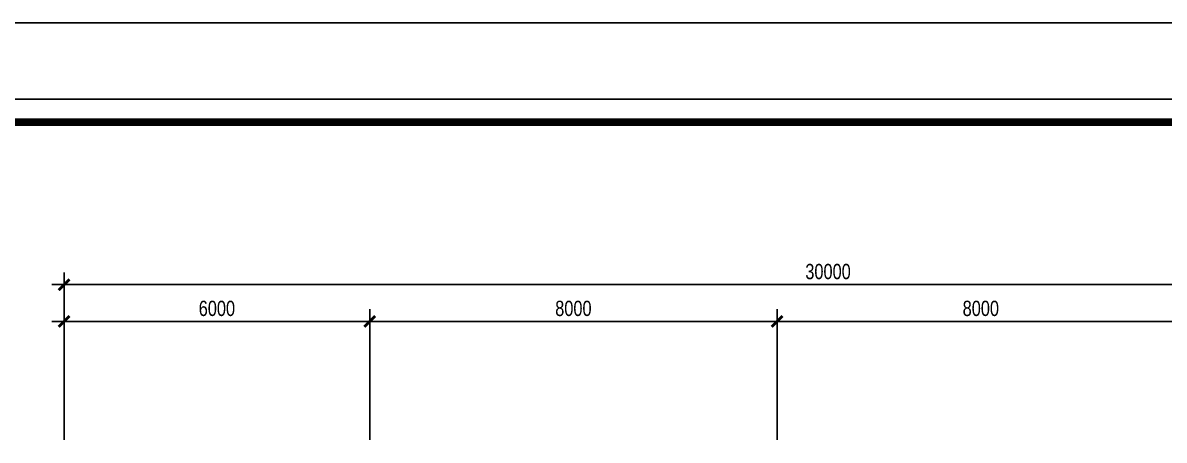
# Model space of a CAD drawing. Header units: metres. Extents: x 352651 to 1421851, y -87441 to -24441.
# Drawn here: x 1262872 to 1285283, y -32629 to -24441 of the extents above; entities that cross this region are included whole.
import ezdxf

# ---------------------------------------------------------------- set-up
doc = ezdxf.new("R2010")
doc.units = ezdxf.units.M
doc.header["$LTSCALE"] = 300
doc.header["$MEASUREMENT"] = 0
doc.header["$PDMODE"] = 2
doc.linetypes.add('DASHED2', pattern=[0.375, 0.25, -0.125])
doc.layers.get('0').update_dxf_attribs({"linetype": 'CONTINUOUS'})
doc.layers.get('Defpoints').update_dxf_attribs({"linetype": 'CONTINUOUS'})
for name, color, linetype in [('DIM', 1, 'CONTINUOUS'), ('HATCH', 145, 'CONTINUOUS'), ('THAY', 9, 'CONTINUOUS'), ('TUONG', 7, 'CONTINUOUS')]:
    doc.layers.add(name, color=color, linetype=linetype)
doc.styles.add('CHUKICHTHUOC', font='vnshx.shx', dxfattribs={"width": 0.8, "height": 300, "bigfont": '@extfont2.shx'})
doc.dimstyles.new('150', dxfattribs={"dimscale": 150, "dimtxt": 2, "dimasz": 0.1, "dimexe": 1, "dimexo": 0, "dimgap": 0.7, "dimtad": 1, "dimdec": 0, "dimzin": 0, "dimdsep": 46, "dimtxsty": 'CHUKICHTHUOC', "dimblk": 'ARR', "dimcen": 0, "dimdle": 1, "dimclrd": 3, "dimclre": 3, "dimclrt": 3, "dimadec": 0, "dimazin": 0, "dimtfac": 1, "dimtdec": 0, "dimtix": 1, "dimtmove": 2, "dimatfit": 3, "dimldrblk": 'ARR', "dimfxl": 1, "dimtolj": 1, "dimtzin": 0, "dimarcsym": 0})

# ---------------------------------------------------------------- blocks, each defined once
blk = doc.blocks.new('ARR')
at = {"color": 1}
for p, q in [((0, -16), (0, 16)), ((-16, 0), (16, 0))]:
    blk.add_line(p, q, dxfattribs=at)
at = {"color": 3, "const_width": 3.6}
blk.add_lwpolyline([(-7.1, -7.1), (7.1, 7.1)], dxfattribs=at)
blk = doc.blocks.new('*D161')
at = {"layer": 'Defpoints', "color": 0, "transparency": 16777216}
for p in [(1269683, -30300), (1263683, -32621), (1269683, -32621)]:
    blk.add_point(p, dxfattribs=at)
at = {"layer": 'DIM', "color": 3, "lineweight": -2, "transparency": 16777216}
for p, q in [((1263683, -32621), (1263683, -30150)), ((1269683, -32621), (1269683, -30150)), ((1263698, -30300), (1269668, -30300))]:
    blk.add_line(p, q, dxfattribs=at)
at = {"layer": 'DIM', "color": 3, "lineweight": -2, "transparency": 16777216, "xscale": 15, "yscale": 15, "zscale": 15, "rotation": 180}
blk.add_blockref('ARR', (1263683, -30300), dxfattribs=at)
at = {"layer": 'DIM', "color": 3, "lineweight": -2, "transparency": 16777216, "xscale": 15, "yscale": 15, "zscale": 15}
blk.add_blockref('ARR', (1269683, -30300), dxfattribs=at)
at = {"layer": 'DIM', "color": 3, "transparency": 16777216, "insert": (1266683, -30045), "char_height": 300, "attachment_point": 5, "style": 'CHUKICHTHUOC'}
blk.add_mtext('\\A1;6000', dxfattribs=at)
blk = doc.blocks.new('*D162')
at = {"layer": 'Defpoints', "color": 0, "transparency": 16777216}
for p in [(1277683, -30300), (1269683, -32621), (1277683, -32621)]:
    blk.add_point(p, dxfattribs=at)
at = {"layer": 'DIM', "color": 3, "lineweight": -2, "transparency": 16777216}
for p, q in [((1269683, -32621), (1269683, -30150)), ((1277683, -32621), (1277683, -30150)), ((1269698, -30300), (1277668, -30300))]:
    blk.add_line(p, q, dxfattribs=at)
at = {"layer": 'DIM', "color": 3, "lineweight": -2, "transparency": 16777216, "xscale": 15, "yscale": 15, "zscale": 15, "rotation": 180}
blk.add_blockref('ARR', (1269683, -30300), dxfattribs=at)
at = {"layer": 'DIM', "color": 3, "lineweight": -2, "transparency": 16777216, "xscale": 15, "yscale": 15, "zscale": 15}
blk.add_blockref('ARR', (1277683, -30300), dxfattribs=at)
at = {"layer": 'DIM', "color": 3, "transparency": 16777216, "insert": (1273683, -30045), "char_height": 300, "attachment_point": 5, "style": 'CHUKICHTHUOC'}
blk.add_mtext('\\A1;8000', dxfattribs=at)
blk = doc.blocks.new('*D163')
at = {"layer": 'Defpoints', "color": 0, "transparency": 16777216}
for p in [(1285683, -30300), (1277683, -32621), (1285683, -32621)]:
    blk.add_point(p, dxfattribs=at)
at = {"layer": 'DIM', "color": 3, "lineweight": -2, "transparency": 16777216}
for p, q in [((1277683, -32621), (1277683, -30150)), ((1285683, -32621), (1285683, -30150)), ((1277698, -30300), (1285668, -30300))]:
    blk.add_line(p, q, dxfattribs=at)
at = {"layer": 'DIM', "color": 3, "lineweight": -2, "transparency": 16777216, "xscale": 15, "yscale": 15, "zscale": 15, "rotation": 180}
blk.add_blockref('ARR', (1277683, -30300), dxfattribs=at)
at = {"layer": 'DIM', "color": 3, "lineweight": -2, "transparency": 16777216, "xscale": 15, "yscale": 15, "zscale": 15}
blk.add_blockref('ARR', (1285683, -30300), dxfattribs=at)
at = {"layer": 'DIM', "color": 3, "transparency": 16777216, "insert": (1281683, -30045), "char_height": 300, "attachment_point": 5, "style": 'CHUKICHTHUOC'}
blk.add_mtext('\\A1;8000', dxfattribs=at)
blk = doc.blocks.new('*D165')
at = {"layer": 'Defpoints', "color": 0, "transparency": 16777216}
for p in [(1293683, -29577), (1263683, -32621), (1293683, -32621)]:
    blk.add_point(p, dxfattribs=at)
at = {"layer": 'DIM', "color": 3, "lineweight": -2, "transparency": 16777216}
for p, q in [((1263683, -32621), (1263683, -29427)), ((1263698, -29577), (1293668, -29577)), ((1293683, -32621), (1293683, -29427))]:
    blk.add_line(p, q, dxfattribs=at)
at = {"layer": 'DIM', "color": 3, "lineweight": -2, "transparency": 16777216, "xscale": 15, "yscale": 15, "zscale": 15, "rotation": 180}
blk.add_blockref('ARR', (1263683, -29577), dxfattribs=at)
at = {"layer": 'DIM', "color": 3, "lineweight": -2, "transparency": 16777216, "xscale": 15, "yscale": 15, "zscale": 15}
blk.add_blockref('ARR', (1293683, -29577), dxfattribs=at)
at = {"layer": 'DIM', "color": 3, "transparency": 16777216, "insert": (1278683, -29322), "char_height": 300, "attachment_point": 5, "style": 'CHUKICHTHUOC'}
blk.add_mtext('\\A1;30000', dxfattribs=at)

msp = doc.modelspace()

# ---------------------------------------------------------------- linework, layer by layer
for const_width in [150, 51.9]:
    msp.add_lwpolyline([(1248600.9, -85490.5), (1330800.9, -85490.5), (1330800.9, -26390.5), (1248600.9, -26390.5)], close=True, dxfattribs=dict(const_width=const_width))
at = {"layer": 'Defpoints', "linetype": 'DASHED2'}
msp.add_lwpolyline([(1243650.9, -87440.5), (1332750.9, -87440.5), (1332750.9, -24440.5), (1243650.9, -24440.5)], close=True, dxfattribs=at)
msp.add_lwpolyline([(1243650.9, -87440.5), (1332750.9, -87440.5), (1332750.9, -24440.5), (1243650.9, -24440.5)], close=True, dxfattribs=at)
at = {"layer": 'HATCH', "linetype": 'ByBlock'}
msp.add_lwpolyline([(1248150.9, -85940.5), (1331250.9, -85940.5), (1331250.9, -25940.5), (1248150.9, -25940.5)], close=True, dxfattribs=at)
at = {"layer": 'THAY', "linetype": 'ByBlock'}
msp.add_lwpolyline([(1248150.9, -85940.5), (1331250.9, -85940.5), (1331250.9, -25940.5), (1248150.9, -25940.5)], close=True, dxfattribs=at)
at = {"layer": 'TUONG'}
msp.add_lwpolyline([(1243650.9, -87440.5), (1332750.9, -87440.5), (1332750.9, -24440.5), (1243650.9, -24440.5)], close=True, dxfattribs=at)

# ---------------------------------------------------------------- dimensions: what is measured, and where the dimension line sits
at = {"layer": 'DIM'}
for base, p1, p2, picture, middle in [((1293683.2, -29576.5), (1263683.2, -32621.1), (1293683.2, -32621.1), '*D165', (1278683.2, -29321.5)), ((1269683.2, -30299.7), (1263683.2, -32621.1), (1269683.2, -32621.1), '*D161', (1266683.2, -30044.7)), ((1277683.2, -30299.7), (1269683.2, -32621.1), (1277683.2, -32621.1), '*D162', (1273683.2, -30044.7)), ((1285683.2, -30299.7), (1277683.2, -32621.1), (1285683.2, -32621.1), '*D163', (1281683.2, -30044.7))]:
    dim = msp.add_linear_dim(base=base, p1=p1, p2=p2, dimstyle='150', dxfattribs=at)
    dim.commit()
    dim.dimension.update_dxf_attribs({"geometry": picture, "text_midpoint": middle})

doc.saveas('drawing.dxf')
